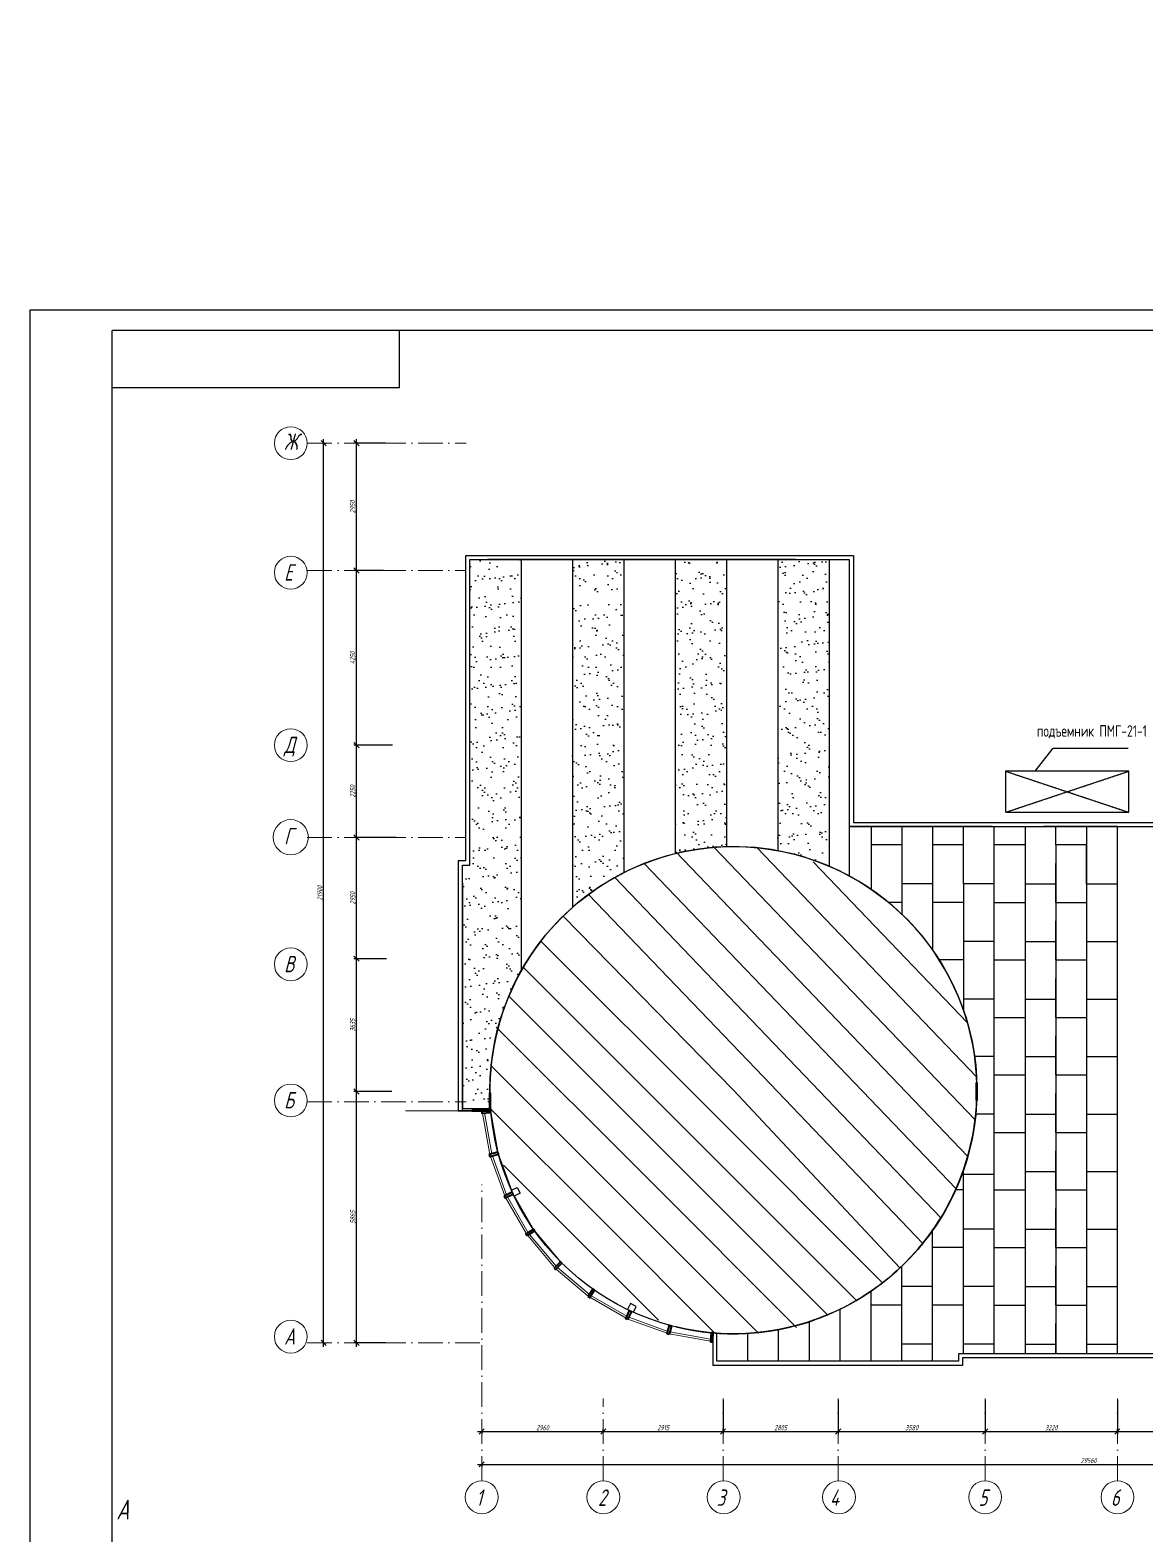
# Model space of a CAD drawing. Header units: millimetres. Extents: x 5763 to 12018931, y 39842 to 3600577.
# Drawn here: x 1739012 to 1793359, y 588626 to 661898 of the extents above; entities that cross this region are included whole.
import ezdxf

# ---------------------------------------------------------------- set-up
doc = ezdxf.new("R2010")
doc.units = ezdxf.units.MM
for name, pattern in [('ACAD_ISO04W100', [30, 24, -3, 0, -3]), ('ACAD_ISO10W100', [18, 12, -3, 0, -3]), ('HIDDEN', [9.525, 6.35, -3.175])]:
    doc.linetypes.add(name, pattern=pattern)
for name, color, linetype in [('!Форматы', 7, 'Continuous'), ('KONTUR', 7, 'Continuous'), ('Архитектура', 7, 'Continuous'), ('Размеры', 7, 'Continuous')]:
    doc.layers.add(name, color=color, linetype=linetype)
doc.layers.add('Основная', color=7, linetype='Continuous', lineweight=30)
doc.styles.add('style1', font='romans.shx', dxfattribs={"width": 0.7})
doc.styles.add('VSSP_ROMANS07', font='romans.shx', dxfattribs={"width": 0.7, "oblique": 15, "height": 250})
doc.dimstyles.new('VSSP-100', dxfattribs={"dimscale": 100, "dimtxt": 2.5, "dimasz": 2.5, "dimexe": 1.25, "dimexo": 0.625, "dimtad": 1, "dimdec": 0, "dimrnd": 0.001, "dimzin": 1, "dimtxsty": 'VSSP_ROMANS07', "dimblk": 'OBLIQUE', "dimcen": 2.5, "dimdle": 2, "dimaunit": 1, "dimadec": 3, "dimazin": 2, "dimtfac": 1, "dimtdec": 0, "dimtix": 1, "dimtmove": 2, "dimatfit": 3, "dimldrblk": 'OBLIQUE', "dimfxl": 1.25, "dimtolj": 1, "dimtzin": 0, "dimarcsym": 0})
pattern_1 = [(37.5, (701786.5, -206672.7), (-32.00063, 978.82647), [0, -772.16, 0, -863.6, 0, -825.5]), (7.5, (701786.5, -206672.7), (899.0466, 1433.6502), [0, -416.56, 0, -695.96, 0, -266.7]), (327.5, (701161.65, -206672.7), (1581.98474, 2.87437), [0, -254, 0, -914.4, 0, -1193.8]), (317.5, (701161.6, -206672.7), (1527.1129, 445.8586), [0, -127, 0, -599.44, 0, -685.8])]

# ---------------------------------------------------------------- blocks, each defined once
blk = doc.blocks.new('_OBLIQUE')
at = {"color": 0, "linetype": 'ByBlock'}
blk.add_line((-0.5, -0.5), (0.5, 0.5), dxfattribs=at)
blk = doc.blocks.new('*D329')
at = {"layer": 'Defpoints', "color": 0, "transparency": 16777216}
for p in [(1761009, 593660), (1766931, 593660), (1766931, 593660)]:
    blk.add_point(p, dxfattribs=at)
at = {"layer": 'Архитектура', "color": 0, "lineweight": -2, "transparency": 16777216}
for p, q in [((1760809, 593660), (1767131, 593660)), ((1761009, 593660), (1761009, 593535)), ((1766931, 593660), (1766931, 593785))]:
    blk.add_line(p, q, dxfattribs=at)
at = {"layer": 'Архитектура', "color": 0, "lineweight": -2, "transparency": 16777216, "xscale": 250, "yscale": 250, "zscale": 250, "rotation": 180}
blk.add_blockref('_OBLIQUE', (1761009, 593660), dxfattribs=at)
at = {"layer": 'Архитектура', "color": 0, "lineweight": -2, "transparency": 16777216, "xscale": 250, "yscale": 250, "zscale": 250}
blk.add_blockref('_OBLIQUE', (1766931, 593660), dxfattribs=at)
at = {"layer": 'Архитектура', "color": 0, "lineweight": 20, "transparency": 16777216, "insert": (1763970, 593848), "char_height": 250, "attachment_point": 5, "style": 'VSSP_ROMANS07'}
blk.add_mtext('\\A1;2960', dxfattribs=at)
blk = doc.blocks.new('*D330')
at = {"layer": 'Defpoints', "color": 0, "transparency": 16777216}
for p in [(1761009, 592060), (1820131, 592060), (1820131, 592060)]:
    blk.add_point(p, dxfattribs=at)
at = {"layer": 'Архитектура', "color": 0, "lineweight": -2, "transparency": 16777216}
for p, q in [((1760809, 592060), (1820331, 592060)), ((1761009, 592060), (1761009, 591935)), ((1820131, 592060), (1820131, 592185))]:
    blk.add_line(p, q, dxfattribs=at)
at = {"layer": 'Архитектура', "color": 0, "lineweight": -2, "transparency": 16777216, "xscale": 250, "yscale": 250, "zscale": 250, "rotation": 180}
blk.add_blockref('_OBLIQUE', (1761009, 592060), dxfattribs=at)
at = {"layer": 'Архитектура', "color": 0, "lineweight": -2, "transparency": 16777216, "xscale": 250, "yscale": 250, "zscale": 250}
blk.add_blockref('_OBLIQUE', (1820131, 592060), dxfattribs=at)
at = {"layer": 'Архитектура', "color": 0, "lineweight": 20, "transparency": 16777216, "insert": (1790570, 592248), "char_height": 250, "attachment_point": 5, "style": 'VSSP_ROMANS07'}
blk.add_mtext('\\A1;29560', dxfattribs=at)
blk = doc.blocks.new('*D331')
at = {"layer": 'Defpoints', "color": 0, "transparency": 16777216}
for p in [(1766931, 593660), (1772763, 593660), (1772763, 593660)]:
    blk.add_point(p, dxfattribs=at)
at = {"layer": 'Архитектура', "color": 0, "lineweight": -2, "transparency": 16777216}
for p, q in [((1766731, 593660), (1772963, 593660)), ((1766931, 593660), (1766931, 593785)), ((1772763, 593660), (1772763, 593785))]:
    blk.add_line(p, q, dxfattribs=at)
at = {"layer": 'Архитектура', "color": 0, "lineweight": -2, "transparency": 16777216, "xscale": 250, "yscale": 250, "zscale": 250, "rotation": 180}
blk.add_blockref('_OBLIQUE', (1766931, 593660), dxfattribs=at)
at = {"layer": 'Архитектура', "color": 0, "lineweight": -2, "transparency": 16777216, "xscale": 250, "yscale": 250, "zscale": 250}
blk.add_blockref('_OBLIQUE', (1772763, 593660), dxfattribs=at)
at = {"layer": 'Архитектура', "color": 0, "lineweight": 20, "transparency": 16777216, "insert": (1769847, 593848), "char_height": 250, "width": 61153.46, "attachment_point": 5, "style": 'VSSP_ROMANS07'}
blk.add_mtext('\\A1;2915', dxfattribs=at)
blk = doc.blocks.new('*D335')
at = {"layer": 'Defpoints', "color": 0, "transparency": 16777216}
for p in [(1772763, 595260), (1778371, 595260), (1778371, 593660)]:
    blk.add_point(p, dxfattribs=at)
at = {"layer": 'Архитектура', "color": 0, "lineweight": -2, "transparency": 16777216}
for p, q in [((1772763, 595198), (1772763, 593535)), ((1778371, 595198), (1778371, 593535)), ((1772563, 593660), (1778571, 593660))]:
    blk.add_line(p, q, dxfattribs=at)
at = {"layer": 'Архитектура', "color": 0, "lineweight": -2, "transparency": 16777216, "xscale": 250, "yscale": 250, "zscale": 250, "rotation": 180}
blk.add_blockref('_OBLIQUE', (1772763, 593660), dxfattribs=at)
at = {"layer": 'Архитектура', "color": 0, "lineweight": -2, "transparency": 16777216, "xscale": 250, "yscale": 250, "zscale": 250}
blk.add_blockref('_OBLIQUE', (1778371, 593660), dxfattribs=at)
at = {"layer": 'Архитектура', "color": 0, "lineweight": 20, "transparency": 16777216, "insert": (1775567, 593848), "char_height": 250, "attachment_point": 5, "style": 'VSSP_ROMANS07'}
blk.add_mtext('\\A1;2805', dxfattribs=at)
blk = doc.blocks.new('*D332')
at = {"layer": 'Defpoints', "color": 0, "transparency": 16777216}
for p in [(1785529, 595260), (1791971, 595260), (1791971, 593660)]:
    blk.add_point(p, dxfattribs=at)
at = {"layer": 'Архитектура', "color": 0, "lineweight": -2, "transparency": 16777216}
for p, q in [((1785529, 595198), (1785529, 593535)), ((1791971, 595198), (1791971, 593535)), ((1785329, 593660), (1792171, 593660))]:
    blk.add_line(p, q, dxfattribs=at)
at = {"layer": 'Архитектура', "color": 0, "lineweight": -2, "transparency": 16777216, "xscale": 250, "yscale": 250, "zscale": 250, "rotation": 180}
blk.add_blockref('_OBLIQUE', (1785529, 593660), dxfattribs=at)
at = {"layer": 'Архитектура', "color": 0, "lineweight": -2, "transparency": 16777216, "xscale": 250, "yscale": 250, "zscale": 250}
blk.add_blockref('_OBLIQUE', (1791971, 593660), dxfattribs=at)
at = {"layer": 'Архитектура', "color": 0, "lineweight": 20, "transparency": 16777216, "insert": (1788750, 593848), "char_height": 250, "width": 87154.5, "attachment_point": 5, "style": 'VSSP_ROMANS07'}
blk.add_mtext('\\A1;3220', dxfattribs=at)
blk = doc.blocks.new('*D338')
at = {"layer": 'Defpoints', "color": 0, "transparency": 16777216}
for p in [(1778371, 595260), (1785529, 595260), (1785529, 593660)]:
    blk.add_point(p, dxfattribs=at)
at = {"layer": 'Архитектура', "color": 0, "lineweight": -2, "transparency": 16777216}
for p, q in [((1778371, 595198), (1778371, 593535)), ((1785529, 595198), (1785529, 593535)), ((1778171, 593660), (1785729, 593660))]:
    blk.add_line(p, q, dxfattribs=at)
at = {"layer": 'Архитектура', "color": 0, "lineweight": -2, "transparency": 16777216, "xscale": 250, "yscale": 250, "zscale": 250, "rotation": 180}
blk.add_blockref('_OBLIQUE', (1778371, 593660), dxfattribs=at)
at = {"layer": 'Архитектура', "color": 0, "lineweight": -2, "transparency": 16777216, "xscale": 250, "yscale": 250, "zscale": 250}
blk.add_blockref('_OBLIQUE', (1785529, 593660), dxfattribs=at)
at = {"layer": 'Архитектура', "color": 0, "lineweight": 20, "transparency": 16777216, "insert": (1781950, 593848), "char_height": 250, "attachment_point": 5, "style": 'VSSP_ROMANS07', "bg_fill": 3, "box_fill_scale": 1.1, "bg_fill_color": 256, "bg_fill_true_color": 13158600, "bg_fill_transparency": 0}
blk.add_mtext('\\A1;3580', dxfattribs=at)
blk = doc.blocks.new('*D333')
at = {"layer": '!Форматы', "color": 0, "lineweight": -2, "transparency": 16777216}
for p, q in [((1791771, 593660), (1803049, 593660)), ((1791971, 593660), (1791971, 593785)), ((1802849, 593660), (1802849, 593785))]:
    blk.add_line(p, q, dxfattribs=at)
at = {"layer": 'Defpoints', "color": 0, "transparency": 16777216}
for p in [(1791971, 593660), (1802849, 593660), (1802849, 593660)]:
    blk.add_point(p, dxfattribs=at)
at = {"layer": '!Форматы', "color": 0, "lineweight": -2, "transparency": 16777216, "xscale": 250, "yscale": 250, "zscale": 250, "rotation": 180}
blk.add_blockref('_OBLIQUE', (1791971, 593660), dxfattribs=at)
at = {"layer": '!Форматы', "color": 0, "lineweight": -2, "transparency": 16777216, "xscale": 250, "yscale": 250, "zscale": 250}
blk.add_blockref('_OBLIQUE', (1802849, 593660), dxfattribs=at)
at = {"layer": '!Форматы', "color": 0, "lineweight": 20, "transparency": 16777216, "insert": (1797410, 593848), "char_height": 250, "attachment_point": 5, "style": 'VSSP_ROMANS07'}
blk.add_mtext('\\A1;5440', dxfattribs=at)
blk = doc.blocks.new('*D318')
at = {"layer": 'Defpoints', "color": 0, "transparency": 16777216}
for p in [(1753309, 641782), (1753309, 641782), (1753309, 597978)]:
    blk.add_point(p, dxfattribs=at)
at = {"layer": 'Архитектура', "color": 0, "lineweight": -2, "transparency": 16777216}
for p, q in [((1753309, 597778), (1753309, 641982)), ((1753309, 641782), (1753434, 641782)), ((1753309, 597978), (1753434, 597978))]:
    blk.add_line(p, q, dxfattribs=at)
at = {"layer": 'Архитектура', "color": 0, "lineweight": -2, "transparency": 16777216, "xscale": 250, "yscale": 250, "zscale": 250}
for p, rotation in [((1753309, 641782), 90), ((1753309, 597978), 270)]:
    blk.add_blockref('_OBLIQUE', p, dxfattribs=dict(at, rotation=rotation))
at = {"layer": 'Архитектура', "color": 0, "lineweight": 20, "transparency": 16777216, "insert": (1753122, 619880), "char_height": 250, "attachment_point": 5, "rotation": 90, "style": 'VSSP_ROMANS07'}
blk.add_mtext('\\A1;21900', dxfattribs=at)
blk = doc.blocks.new('*D319')
at = {"layer": 'Defpoints', "color": 0, "transparency": 16777216}
for p in [(1753309, 641782), (1753309, 641782), (1753309, 597978)]:
    blk.add_point(p, dxfattribs=at)
at = {"layer": 'Архитектура', "color": 0, "lineweight": -2, "transparency": 16777216}
for p, q in [((1753309, 597778), (1753309, 641982)), ((1753309, 641782), (1753434, 641782)), ((1753309, 597978), (1753434, 597978))]:
    blk.add_line(p, q, dxfattribs=at)
at = {"layer": 'Архитектура', "color": 0, "lineweight": -2, "transparency": 16777216, "xscale": 250, "yscale": 250, "zscale": 250}
for p, rotation in [((1753309, 641782), 90), ((1753309, 597978), 270)]:
    blk.add_blockref('_OBLIQUE', p, dxfattribs=dict(at, rotation=rotation))
at = {"layer": 'Архитектура', "color": 0, "lineweight": 20, "transparency": 16777216, "insert": (1753122, 619880), "char_height": 250, "attachment_point": 5, "rotation": 90, "style": 'VSSP_ROMANS07'}
blk.add_mtext('\\A1;21900', dxfattribs=at)
blk = doc.blocks.new('*D320')
at = {"layer": 'Defpoints', "color": 0, "transparency": 16777216}
for p in [(1754909, 610218), (1756701, 610218), (1756379, 597978)]:
    blk.add_point(p, dxfattribs=at)
at = {"layer": 'Архитектура', "color": 0, "lineweight": -2, "transparency": 16777216}
for p, q in [((1754909, 597778), (1754909, 610418)), ((1756639, 610218), (1754784, 610218)), ((1756317, 597978), (1754784, 597978))]:
    blk.add_line(p, q, dxfattribs=at)
at = {"layer": 'Архитектура', "color": 0, "lineweight": -2, "transparency": 16777216, "xscale": 250, "yscale": 250, "zscale": 250}
for p, rotation in [((1754909, 610218), 90), ((1754909, 597978), 270)]:
    blk.add_blockref('_OBLIQUE', p, dxfattribs=dict(at, rotation=rotation))
at = {"layer": 'Архитектура', "color": 0, "lineweight": 20, "transparency": 16777216, "insert": (1754722, 604098), "char_height": 250, "width": 65299.15, "attachment_point": 5, "rotation": 90, "style": 'VSSP_ROMANS07'}
blk.add_mtext('\\A1;5865', dxfattribs=at)
blk = doc.blocks.new('*D321')
at = {"layer": 'Defpoints', "color": 0, "transparency": 16777216}
for p in [(1754909, 616680), (1756427, 616680), (1756297, 610218)]:
    blk.add_point(p, dxfattribs=at)
at = {"layer": 'Архитектура', "color": 0, "lineweight": -2, "transparency": 16777216}
for p, q in [((1756365, 616680), (1754784, 616680)), ((1754909, 610018), (1754909, 616880)), ((1756235, 610218), (1754784, 610218))]:
    blk.add_line(p, q, dxfattribs=at)
at = {"layer": 'Архитектура', "color": 0, "lineweight": -2, "transparency": 16777216, "xscale": 250, "yscale": 250, "zscale": 250}
for p, rotation in [((1754909, 616680), 90), ((1754909, 610218), 270)]:
    blk.add_blockref('_OBLIQUE', p, dxfattribs=dict(at, rotation=rotation))
at = {"layer": 'Архитектура', "color": 0, "lineweight": 20, "transparency": 16777216, "insert": (1754722, 613449), "char_height": 250, "attachment_point": 5, "rotation": 90, "style": 'VSSP_ROMANS07'}
blk.add_mtext('\\A1;3635', dxfattribs=at)
blk = doc.blocks.new('*D322')
at = {"layer": 'Defpoints', "color": 0, "transparency": 16777216}
for p in [(1754909, 622582), (1756911, 622582), (1755659, 616680)]:
    blk.add_point(p, dxfattribs=at)
at = {"layer": 'Архитектура', "color": 0, "lineweight": -2, "transparency": 16777216}
for p, q in [((1756849, 622582), (1754784, 622582)), ((1754909, 616480), (1754909, 622782)), ((1755597, 616680), (1754784, 616680))]:
    blk.add_line(p, q, dxfattribs=at)
at = {"layer": 'Архитектура', "color": 0, "lineweight": -2, "transparency": 16777216, "xscale": 250, "yscale": 250, "zscale": 250}
for p, rotation in [((1754909, 622582), 90), ((1754909, 616680), 270)]:
    blk.add_blockref('_OBLIQUE', p, dxfattribs=dict(at, rotation=rotation))
at = {"layer": 'Архитектура', "color": 0, "lineweight": 20, "transparency": 16777216, "insert": (1754722, 619631), "char_height": 250, "attachment_point": 5, "rotation": 90, "style": 'VSSP_ROMANS07'}
blk.add_mtext('\\A1;2950', dxfattribs=at)
blk = doc.blocks.new('*D323')
at = {"layer": 'Defpoints', "color": 0, "transparency": 16777216}
for p in [(1754909, 627080), (1755659, 627080), (1756834, 622582)]:
    blk.add_point(p, dxfattribs=at)
at = {"layer": 'Архитектура', "color": 0, "lineweight": -2, "transparency": 16777216}
for p, q in [((1754909, 622382), (1754909, 627280)), ((1755597, 627080), (1754784, 627080)), ((1756772, 622582), (1754784, 622582))]:
    blk.add_line(p, q, dxfattribs=at)
at = {"layer": 'Архитектура', "color": 0, "lineweight": -2, "transparency": 16777216, "xscale": 250, "yscale": 250, "zscale": 250}
for p, rotation in [((1754909, 627080), 90), ((1754909, 622582), 270)]:
    blk.add_blockref('_OBLIQUE', p, dxfattribs=dict(at, rotation=rotation))
at = {"layer": 'Архитектура', "color": 0, "lineweight": 20, "transparency": 16777216, "insert": (1754722, 624831), "char_height": 250, "width": 65741.77, "attachment_point": 5, "rotation": 90, "style": 'VSSP_ROMANS07'}
blk.add_mtext('\\A1;2250', dxfattribs=at)
blk = doc.blocks.new('*D324')
at = {"layer": 'Defpoints', "color": 0, "transparency": 16777216}
for p in [(1754909, 635582), (1756294, 635582), (1756718, 627080)]:
    blk.add_point(p, dxfattribs=at)
at = {"layer": 'Архитектура', "color": 0, "lineweight": -2, "transparency": 16777216}
for p, q in [((1756232, 635582), (1754784, 635582)), ((1754909, 626880), (1754909, 635782)), ((1756656, 627080), (1754784, 627080))]:
    blk.add_line(p, q, dxfattribs=at)
at = {"layer": 'Архитектура', "color": 0, "lineweight": -2, "transparency": 16777216, "xscale": 250, "yscale": 250, "zscale": 250}
for p, rotation in [((1754909, 635582), 90), ((1754909, 627080), 270)]:
    blk.add_blockref('_OBLIQUE', p, dxfattribs=dict(at, rotation=rotation))
at = {"layer": 'Архитектура', "color": 0, "lineweight": 20, "transparency": 16777216, "insert": (1754722, 631331), "char_height": 250, "width": 61132.49, "attachment_point": 5, "rotation": 90, "style": 'VSSP_ROMANS07'}
blk.add_mtext('\\A1;4250', dxfattribs=at)
blk = doc.blocks.new('*D325')
at = {"layer": 'Defpoints', "color": 0, "transparency": 16777216}
for p in [(1754909, 641782), (1756379, 641782), (1755659, 635582)]:
    blk.add_point(p, dxfattribs=at)
at = {"layer": 'Архитектура', "color": 0, "lineweight": -2, "transparency": 16777216}
for p, q in [((1754909, 635382), (1754909, 641982)), ((1756317, 641782), (1754784, 641782)), ((1755597, 635582), (1754784, 635582))]:
    blk.add_line(p, q, dxfattribs=at)
at = {"layer": 'Архитектура', "color": 0, "lineweight": -2, "transparency": 16777216, "xscale": 250, "yscale": 250, "zscale": 250}
for p, rotation in [((1754909, 641782), 90), ((1754909, 635582), 270)]:
    blk.add_blockref('_OBLIQUE', p, dxfattribs=dict(at, rotation=rotation))
at = {"layer": 'Архитектура', "color": 0, "lineweight": 20, "transparency": 16777216, "insert": (1754722, 638682), "char_height": 250, "attachment_point": 5, "rotation": 90, "style": 'VSSP_ROMANS07'}
blk.add_mtext('\\A1;2950', dxfattribs=at)

msp = doc.modelspace()

# ---------------------------------------------------------------- hatches: boundary and pattern name
h = msp.add_hatch()
h.set_pattern_fill('AR-SAND', color=256, scale=20)
h.set_pattern_definition(pattern_1)
h.paths.add_polyline_path([(1762929.44897, 636120.33248), (1762292.52022, 636120.33248), (1761292.52022, 636120.33248), (1760429.44897, 636120.33248), (1760429.44897, 621240.32943), (1760229.44897, 621240.32943), (1760069.44897, 621240.32943), (1760069.44897, 609382.02479), (1761443.51479, 609382.02479, -0.0189560825), (1761409.44576, 610280.3325, -0.1286696014), (1762929.44897, 616089.3466)])
h = msp.add_hatch()
h.set_pattern_fill('AR-SAND', color=256, scale=20)
h.set_pattern_definition(pattern_1)
h.paths.add_polyline_path([(1767929.44897, 636120.33248), (1765429.44897, 636120.33248), (1765429.44897, 634550.08879), (1767929.44897, 634550.08879)])
h.paths.add_polyline_path([(1767929.44897, 634050.08879), (1765429.44897, 634050.08879), (1765429.44897, 619179.43358, -0.0638773418), (1767929.44897, 620870.13892)])
h.paths.add_polyline_path([(1772929.44897, 636120.33248), (1770429.44897, 636120.33248), (1770429.44897, 621795.27931, -0.0533350603), (1772929.44897, 622135.45798)])
h.paths.add_polyline_path([(1777929.44897, 636120.33248), (1775429.44897, 636120.33248), (1775429.44897, 621941.97904, -0.0552197792), (1777929.44897, 621186.47756)])

# ---------------------------------------------------------------- linework, layer by layer
at = {"layer": '!Форматы', "lineweight": 20}
for p, q in [((1760229.50773, 629780.3325), (1760229.50773, 630143.85724)), ((1760229.44897, 627980.3325), (1760229.44897, 627435.69445))]:
    msp.add_line(p, q, dxfattribs=at)
at = {"layer": '!Форматы', "color": 1, "lineweight": 20}
for p, q in [((1785129.44897, 609776.3325), (1785129.44897, 610660.3325)), ((1761409.44897, 610152.59448), (1761409.44897, 609268.59448)), ((1761409.44897, 609268.59448), (1760525.44897, 609268.59448))]:
    msp.add_line(p, q, dxfattribs=at)
at = {"layer": '!Форматы', "color": 1, "lineweight": 53}
for p, q in [((1785129.44897, 609776.3325), (1785129.44897, 610660.3325)), ((1785129.44897, 609776.3325), (1785129.44897, 610660.3325)), ((1761409.44897, 610152.59448), (1761409.44897, 609268.59448)), ((1761409.44897, 610152.59448), (1761409.44897, 609268.59448)), ((1761409.44897, 609268.59448), (1760525.44897, 609268.59448)), ((1761409.44897, 609268.59448), (1760525.44897, 609268.59448))]:
    msp.add_line(p, q, dxfattribs=at)
at = {"ltscale": 100}
for p, q in [((1760429.44897, 621240.32943), (1760429.44897, 636120.33248)), ((1760429.44897, 636120.33248), (1760429.44897, 636120.33248)), ((1760429.44897, 636120.33248), (1778909.44897, 636120.33248)), ((1760429.44897, 621240.32943), (1760429.44897, 636120.33248)), ((1760429.44897, 636120.33248), (1778909.44897, 636120.33248)), ((1778909.44897, 636120.33248), (1778909.44897, 623120.33248)), ((1778909.44897, 636120.33248), (1778909.44897, 623120.33248)), ((1778909.44897, 623120.33248), (1801989.44897, 623120.33248)), ((1778909.44897, 623120.33248), (1802189.44897, 623120.33248)), ((1760069.44897, 609268.59448), (1760069.44897, 621240.32943)), ((1760069.44897, 609268.59448), (1760069.44897, 621240.32943)), ((1760229.44897, 621240.32943), (1760429.44897, 621240.32943)), ((1760229.44897, 621240.32943), (1760429.44897, 621240.32943)), ((1759869.44897, 609268.59448), (1760069.44897, 609268.59448)), ((1820869.44897, 597440.33248), (1784229.44591, 597440.33248)), ((1784229.44591, 597440.33248), (1784229.44591, 597080.3325)), ((1820669.44897, 597440.33248), (1784229.44591, 597440.33248)), ((1784229.44591, 597440.33248), (1784229.44591, 597080.3325)), ((1784229.44591, 597080.3325), (1772457.71095, 597080.3325)), ((1784229.44591, 597080.3325), (1772457.71095, 597080.3325))]:
    msp.add_line(p, q, dxfattribs=at)
for p, q in [((1760429.44897, 636120.33248), (1761929.44897, 636120.33248)), ((1760429.44897, 636120.33248), (1762929.44897, 636120.33248)), ((1760429.44897, 636120.33248), (1763229.44897, 636120.33248)), ((1760429.44897, 636120.33248), (1762929.44897, 636120.33248)), ((1762292.52022, 636120.33248), (1761292.52022, 636120.33248)), ((1763292.52022, 636120.33248), (1762292.52022, 636120.33248)), ((1762929.44897, 636120.33248), (1762929.44897, 616088.93947)), ((1762929.44897, 636120.33248), (1765429.44897, 636120.33248)), ((1764292.52022, 636120.33248), (1763292.52022, 636120.33248)), ((1776292.52022, 636120.33248), (1764292.52022, 636120.33248)), ((1765429.44897, 636120.33248), (1765429.44897, 619179.43358)), ((1765429.44897, 636120.33248), (1767929.44897, 636120.33248)), ((1767929.44897, 636120.33248), (1767929.44897, 620870.13892)), ((1767929.44897, 636120.33248), (1770429.44897, 636120.33248)), ((1770429.44897, 636120.33248), (1770429.44897, 621795.27931)), ((1770429.44897, 636120.33248), (1772929.44897, 636120.33248)), ((1772929.44897, 636120.33248), (1772929.44897, 622135.45798)), ((1772929.44897, 636120.33248), (1775429.44897, 636120.33248)), ((1775429.44897, 636120.33248), (1775429.44897, 621941.80389)), ((1775429.44897, 636120.33248), (1777929.44897, 636120.33248)), ((1777929.44897, 636120.33248), (1777929.44897, 621186.47756)), ((1787965.94195, 625810.44649), (1788833.81166, 626938.65364)), ((1788833.81166, 626938.65364), (1792492.01486, 626938.65364)), ((1778909.44897, 623120.33248), (1778909.44897, 620713.25706)), ((1780869.44897, 623120.33248), (1778909.44897, 623120.33248)), ((1781471.44744, 623120.33248), (1779971.44744, 623120.33248)), ((1779971.44744, 623120.33248), (1779971.44744, 620065.15833)), ((1782971.44744, 623120.33248), (1781471.44744, 623120.33248)), ((1781471.44744, 623120.33248), (1781471.44744, 618846.94333)), ((1784471.44744, 623120.33248), (1782971.44744, 623120.33248)), ((1782971.44744, 623120.33248), (1782971.44744, 617101.68323)), ((1785869.44897, 623120.33248), (1783369.44897, 623120.33248)), ((1784471.44744, 620320.33248), (1784471.44744, 623120.33248)), ((1785971.44744, 597440.33248), (1785971.44744, 623120.33248)), ((1787471.44744, 623120.33248), (1787471.44744, 597440.33248)), ((1790869.44897, 623120.33248), (1788369.44897, 623120.33248)), ((1788971.44744, 622220.33248), (1788971.44744, 623120.33248)), ((1791971.44744, 623120.33248), (1790471.44744, 623120.33248)), ((1790471.44744, 623120.33248), (1790471.44744, 620320.33248)), ((1791971.44744, 597440.33248), (1791971.44744, 623120.33248)), ((1785040.77271, 608834.14706), (1772330.05652, 622102.89807)), ((1785111.54303, 610928.65599), (1774425.67247, 622083.66517)), ((1781471.44744, 622220.33248), (1779971.44744, 622220.33248)), ((1784471.44744, 622220.33248), (1782971.44744, 622220.33248)), ((1787471.44744, 622220.33248), (1785971.44744, 622220.33248)), ((1790471.44744, 622220.33248), (1788971.44744, 622220.33248)), ((1788971.44744, 622220.33248), (1788971.44744, 619420.33248)), ((1790471.44744, 620320.33248), (1790471.44744, 622220.33248)), ((1784679.00115, 607043.41512), (1770449.43679, 621897.69585)), ((1784666.24094, 613561.89429), (1777157.80955, 621399.96613)), ((1783373.15985, 604069.81389), (1767498.38747, 620641.53172)), ((1784109.65803, 605469.36769), (1768928.39869, 621317.12539)), ((1788971.44744, 619420.33248), (1788971.44744, 621320.33248)), ((1760069.44897, 620382.02479), (1760069.44897, 619382.02479)), ((1782971.44744, 620320.33248), (1781471.44744, 620320.33248)), ((1785971.44744, 620320.33248), (1784471.44744, 620320.33248)), ((1784471.44744, 620320.33248), (1784471.44744, 614175.82097)), ((1787471.44744, 620320.33248), (1788971.44744, 620320.33248)), ((1790471.44744, 620320.33248), (1791971.44744, 620320.33248)), ((1790471.44744, 620320.33248), (1790471.44744, 617520.33248)), ((1760069.44897, 619382.02479), (1760069.44897, 618382.02479)), ((1774352.6421, 611317.97051), (1766214.38676, 619813.51728)), ((1781471.44744, 619420.33248), (1780826.95619, 619420.33248)), ((1784471.44744, 619420.33248), (1782971.44744, 619420.33248)), ((1785971.44744, 619420.33248), (1787471.44744, 619420.33248)), ((1788971.44744, 619420.33248), (1790471.44744, 619420.33248)), ((1788971.44744, 619420.33248), (1788971.44744, 616620.33248)), ((1773269.44897, 610280.3325), (1764972.94778, 618756.41562)), ((1773269.44897, 610280.3325), (1764972.94778, 618756.41562)), ((1788971.44744, 616620.33248), (1788971.44744, 618520.33248)), ((1760069.44897, 618382.02479), (1760069.44897, 617382.02479)), ((1760069.44897, 618120.33248), (1760069.44897, 616620.33248)), ((1760069.44897, 617382.02479), (1760069.44897, 616382.02479)), ((1772208.85627, 609219.60486), (1763889.50765, 617537.89515)), ((1785971.44744, 617520.33248), (1784471.44744, 617520.33248)), ((1787471.44744, 617520.33248), (1788971.44744, 617520.33248)), ((1790471.44744, 617520.33248), (1791971.44744, 617520.33248)), ((1790471.44744, 617520.33248), (1790471.44744, 614720.33248)), ((1760069.44897, 616382.02479), (1760069.44897, 615382.02479)), ((1771148.26358, 608158.87722), (1763034.19092, 616271.91765)), ((1784471.44744, 616620.33248), (1783292.62214, 616620.33248)), ((1785971.44744, 616620.33248), (1787471.44744, 616620.33248)), ((1788971.44744, 616620.33248), (1790471.44744, 616620.33248)), ((1788971.44744, 616620.33248), (1788971.44744, 613820.33248)), ((1788971.44744, 613820.33248), (1788971.44744, 615720.33248)), ((1760069.44897, 615382.02479), (1760069.44897, 614382.02479)), ((1760069.44897, 615120.33248), (1760069.44897, 613620.33248)), ((1770087.67088, 607098.14958), (1762328.13374, 614856.6996)), ((1760069.44897, 614382.02479), (1760069.44897, 613382.02479)), ((1785971.44744, 614720.33248), (1784471.44744, 614720.33248)), ((1787471.44744, 614720.33248), (1788971.44744, 614720.33248)), ((1790471.44744, 614720.33248), (1791971.44744, 614720.33248)), ((1790471.44744, 614720.33248), (1790471.44744, 611920.33248)), ((1760069.44897, 613382.02479), (1760069.44897, 612382.02479)), ((1769027.07818, 606037.42194), (1761715.12898, 613348.44096)), ((1785971.44744, 613820.33248), (1787471.44744, 613820.33248)), ((1788971.44744, 613820.33248), (1790471.44744, 613820.33248)), ((1788971.44744, 613820.33248), (1788971.44744, 611020.33248)), ((1788971.44744, 611020.33248), (1788971.44744, 612920.33248)), ((1760069.44897, 612382.02479), (1760069.44897, 611382.02479)), ((1785971.44744, 611920.33248), (1785015.51215, 611920.33248)), ((1787471.44744, 611920.33248), (1788971.44744, 611920.33248)), ((1790471.44744, 611920.33248), (1791971.44744, 611920.33248)), ((1790471.44744, 611920.33248), (1790471.44744, 609120.33248)), ((1760069.44897, 611382.02479), (1760069.44897, 610382.02479)), ((1767966.48548, 604976.6943), (1761469.70731, 611472.64599)), ((1774352.6421, 611317.97051), (1782490.89745, 602822.42375)), ((1760069.44897, 610382.02479), (1760069.44897, 609382.02479)), ((1785971.44744, 611020.33248), (1787471.44744, 611020.33248)), ((1788971.44744, 611020.33248), (1790471.44744, 611020.33248)), ((1788971.44744, 611020.33248), (1788971.44744, 608220.33248)), ((1773269.44897, 610280.3325), (1781381.46356, 601627.52161)), ((1788971.44744, 608220.33248), (1788971.44744, 610120.33248)), ((1760069.44897, 609382.02479), (1761409.44897, 609382.02479)), ((1760069.44897, 609268.59448), (1761452.85467, 609268.59448)), ((1766905.89278, 603915.96667), (1761444.06596, 609377.09866)), ((1772208.85627, 609219.60486), (1780528.2049, 600901.31457)), ((1785971.44744, 609120.33248), (1785072.58415, 609120.33248)), ((1787471.44744, 609120.33248), (1788971.44744, 609120.33248)), ((1790471.44744, 609120.33248), (1791971.44744, 609120.33248)), ((1790471.44744, 609120.33248), (1790471.44744, 606320.33248)), ((1771148.26358, 608158.87722), (1779262.33623, 600045.83679)), ((1785971.44744, 608220.33248), (1787471.44744, 608220.33248)), ((1788971.44744, 608220.33248), (1790471.44744, 608220.33248)), ((1788971.44744, 608220.33248), (1788971.44744, 605420.33248)), ((1770087.67088, 607098.14958), (1777847.20801, 599339.59957)), ((1788971.44744, 605420.33248), (1788971.44744, 607320.33248)), ((1765845.30008, 602855.23903), (1762069.10968, 606630.94904)), ((1769027.07818, 606037.42194), (1776339.02737, 598726.40293)), ((1784471.44744, 597440.33248), (1784471.44744, 606385.36841)), ((1785971.44744, 606175.03841), (1784471.44744, 606175.03841)), ((1787471.44744, 606320.33248), (1788971.44744, 606320.33248)), ((1790471.44744, 606320.33248), (1791971.44744, 606320.33248)), ((1790471.44744, 606320.33248), (1790471.44744, 603520.33248)), ((1784471.44744, 605420.33248), (1784087.76283, 605420.33248)), ((1785971.44744, 605420.33248), (1787471.44744, 605420.33248)), ((1788971.44744, 605420.33248), (1790471.44744, 605420.33248)), ((1788971.44744, 605420.33248), (1788971.44744, 602620.33248)), ((1767966.48548, 604976.6943), (1774463.26364, 598480.74262)), ((1788971.44744, 602620.33248), (1788971.44744, 604520.33248)), ((1766905.89278, 603915.96667), (1772367.71959, 598454.83467)), ((1782971.44744, 597080.3325), (1782971.44744, 603458.98177)), ((1785971.44744, 603520.33248), (1784471.44744, 603520.33248)), ((1787471.44744, 603520.33248), (1788971.44744, 603520.33248)), ((1790471.44744, 603520.33248), (1791971.44744, 603520.33248)), ((1790471.44744, 603520.33248), (1790471.44744, 600720.33248)), ((1765845.30008, 602855.23903), (1769621.49047, 599079.52901)), ((1784471.44744, 602620.33248), (1782971.44744, 602620.33248)), ((1785971.44744, 602620.33248), (1787471.44744, 602620.33248)), ((1788971.44744, 602620.33248), (1790471.44744, 602620.33248)), ((1788971.44744, 602620.33248), (1788971.44744, 599820.33248)), ((1781471.44744, 597080.3325), (1781471.44744, 601713.72167)), ((1788971.44744, 599820.33248), (1788971.44744, 601720.33248)), ((1779971.44744, 597080.3325), (1779971.44744, 600495.50667)), ((1782971.44744, 600720.33248), (1781471.44744, 600720.33248)), ((1785971.44744, 600720.33248), (1784471.44744, 600720.33248)), ((1787471.44744, 600720.33248), (1788971.44744, 600720.33248)), ((1790471.44744, 600720.33248), (1791971.44744, 600720.33248)), ((1790471.44744, 600720.33248), (1790471.44744, 597920.33248)), ((1778471.44744, 597080.3325), (1778471.44744, 599622.05816)), ((1781471.44744, 599820.33248), (1779971.44744, 599820.33248)), ((1784471.44744, 599820.33248), (1782971.44744, 599820.33248)), ((1785971.44744, 599820.33248), (1787471.44744, 599820.33248)), ((1788971.44744, 599820.33248), (1790471.44744, 599820.33248)), ((1788971.44744, 599820.33248), (1788971.44744, 597440.33248)), ((1775471.44744, 597080.3325), (1775471.44744, 598626.5433)), ((1776971.44744, 597080.3325), (1776969.63349, 599012.49555)), ((1788971.44744, 597440.33248), (1788971.44744, 598920.33248)), ((1772457.71095, 597080.3325), (1772457.71095, 598448.31677)), ((1773268.77394, 598420.50474), (1773268.77394, 598420.33252)), ((1773971.44744, 597080.3325), (1773971.44744, 598441.12652)), ((1782971.44744, 597920.33248), (1781471.44744, 597920.33248)), ((1785971.44744, 597920.33248), (1784471.44744, 597920.33248)), ((1787471.44744, 597920.33248), (1788971.44744, 597920.33248)), ((1790471.44744, 597920.33248), (1791971.44744, 597920.33248)), ((1790471.44744, 597920.33248), (1790471.44744, 597440.33248)), ((1785971.44744, 597440.33248), (1784471.44744, 597440.33248)), ((1788369.44897, 597440.33248), (1785869.44897, 597440.33248)), ((1793369.44897, 597440.33248), (1790869.44897, 597440.33248)), ((1775471.44744, 597080.3325), (1773971.44744, 597080.3325)), ((1776971.44744, 597080.3325), (1775471.44744, 597080.3325)), ((1778369.44897, 597080.3325), (1775869.44897, 597080.3325)), ((1778471.44744, 597080.3325), (1776971.44744, 597080.3325)), ((1779971.44744, 597080.3325), (1778471.44744, 597080.3325)), ((1781471.44744, 597080.3325), (1779971.44744, 597080.3325)), ((1783369.44897, 597080.3325), (1780869.44897, 597080.3325)), ((1782971.44744, 597080.3325), (1781471.44744, 597080.3325))]:
    msp.add_line(p, q)
at = {"linetype": 'HIDDEN', "ltscale": 100}
for p, q in [((1778909.44897, 636120.33248), (1778909.44897, 636120.33248)), ((1760069.44897, 621240.32943), (1760069.44897, 621240.32943)), ((1760069.44897, 621240.32943), (1760429.44897, 621240.32943)), ((1760069.44897, 621240.32943), (1760069.44897, 621240.32943)), ((1760069.44897, 621240.32943), (1760429.44897, 621240.32943)), ((1772457.71095, 597080.3325), (1772459.60556, 598448.0141)), ((1784429.44591, 597440.33248), (1784229.44591, 597440.33248))]:
    msp.add_line(p, q, dxfattribs=at)
at = {"linetype": 'ACAD_ISO04W100'}
for p, q in [((1786523.68465, 625810.44649), (1786523.68465, 623810.44649)), ((1792523.68465, 625810.44649), (1786523.68465, 625810.44649)), ((1786523.68465, 625810.44649), (1792523.68465, 623810.44649)), ((1786523.68465, 623810.44649), (1792523.68465, 625810.44649)), ((1792523.68465, 623810.44649), (1792523.68465, 625810.44649)), ((1786523.68465, 623810.44649), (1792523.68465, 623810.44649))]:
    msp.add_line(p, q, dxfattribs=at)
at = {"ltscale": 100}
for radius in [11860, 11859.82778]:
    msp.add_circle((1773269.44897, 610280.3325), radius, dxfattribs=at)
for start, end in [(61.6045100171, 184.8937355166), (266.0753601492, 61.6045100097)]:
    msp.add_arc((1773269.44897, 610280.3325), 11859.82778, start, end, dxfattribs=at)
at = {"layer": 'KONTUR'}
for p, q in [((1739011.87902, 529475.20431), (1739011.87902, 648275.20431)), ((1739011.87902, 648275.20431), (1907211.87902, 648275.20431))]:
    msp.add_line(p, q, dxfattribs=at)
at = {"layer": 'Архитектура', "color": 7, "linetype": 'ACAD_ISO10W100', "lineweight": 20, "ltscale": 100}
for p, q in [((1752509.44931, 641781.84312), (1760249.44897, 641781.84312)), ((1752509.44931, 635582.3325), (1760249.44897, 635582.3325)), ((1752509.44931, 622582.3325), (1760249.44897, 622582.3325)), ((1752509.44931, 609710.59448), (1760249.44897, 609710.59448)), ((1761009.44576, 591260.33271), (1761009.44576, 605688.78319)), ((1752509.44931, 597978.3325), (1761009.44576, 597978.3325)), ((1752509.44931, 597978.3325), (1761009.44576, 597978.3325)), ((1766931.25657, 591260.33271), (1766931.25657, 595260.3325)), ((1772762.85941, 591260.33271), (1772762.85941, 595260.3325)), ((1778371.44897, 591260.33271), (1778371.44897, 595260.3325)), ((1785529.44897, 591260.33271), (1785529.44897, 595260.3325)), ((1791971.44744, 591260.33271), (1791971.44744, 595260.3325))]:
    msp.add_line(p, q, dxfattribs=at)
at = {"layer": 'Архитектура', "color": 7, "lineweight": 18}
for p, q in [((1765369.44897, 636320.3325), (1762549.44897, 636320.3325)), ((1761800.29685, 607259.06428), (1761375.28949, 607145.1839)), ((1761401.17139, 607048.59132), (1761375.28949, 607145.1839)), ((1761826.17876, 607162.4717), (1761401.17139, 607048.59132)), ((1762499.17055, 605313.44193), (1762100.39513, 605127.4899)), ((1762541.43238, 605222.81116), (1762142.65695, 605036.85912)), ((1762541.43238, 605222.81116), (1762499.17055, 605313.44193)), ((1762541.43238, 605222.81116), (1762499.17056, 605313.44193)), ((1763525.28057, 603518.73611), (1763164.85367, 603266.36247)), ((1763164.85367, 603266.36247), (1763222.21131, 603184.44727)), ((1763582.63821, 603436.8209), (1763222.21131, 603184.44727)), ((1764847.44906, 601929.47803), (1764536.32208, 601618.35104)), ((1764607.03276, 601547.64037), (1764536.32208, 601618.35104)), ((1764918.15974, 601858.76735), (1764607.03276, 601547.64037)), ((1764918.15974, 601858.76735), (1764847.44906, 601929.47803)), ((1766425.50261, 600593.9565), (1766173.12898, 600233.5296)), ((1766507.41782, 600536.59885), (1766255.04418, 600176.17195)), ((1768211.49286, 599552.75066), (1768025.54083, 599153.97524)), ((1768302.12364, 599510.48884), (1768116.17161, 599111.71341)), ((1768025.54083, 599153.97524), (1768116.17161, 599111.71341)), ((1770151.15341, 598837.49704), (1770037.27303, 598412.48967)), ((1770247.74599, 598811.61513), (1770133.86561, 598386.60777)), ((1770037.27303, 598412.48967), (1770133.86561, 598386.60777)), ((1772185.54864, 598469.92824), (1772147.20011, 598031.60257)), ((1772185.54864, 598469.92824), (1772147.20011, 598031.60257)), ((1772246.81958, 598022.887), (1772147.20011, 598031.60257)), ((1772246.81958, 598022.887), (1772147.20011, 598031.60257)), ((1772285.16811, 598461.21266), (1772185.54864, 598469.92824)), ((1772285.16811, 598461.21266), (1772246.81958, 598022.887))]:
    msp.add_line(p, q, dxfattribs=at)
at = {"layer": 'Архитектура', "color": 7, "lineweight": 25}
for p, q in [((1759869.44897, 621440.32943), (1759869.44897, 609268.59448)), ((1760229.44897, 621440.32943), (1759869.44897, 621440.32943)), ((1761131.54476, 609268.59448), (1759869.44897, 609268.59448)), ((1772257.71095, 598142.42829), (1772257.71095, 596880.3325)), ((1772257.71095, 598142.42829), (1772257.71095, 596880.3325)), ((1784429.44591, 597240.33248), (1784429.44591, 596880.3325)), ((1784429.44591, 597240.33248), (1784429.44591, 596880.3325)), ((1784429.44591, 596880.3325), (1772257.71095, 596880.3325)), ((1784429.44591, 596880.3325), (1772257.71095, 596880.3325))]:
    msp.add_line(p, q, dxfattribs=at)
at = {"layer": 'Архитектура', "color": 7, "lineweight": 20}
for p, q in [((1760229.44897, 609268.59448), (1757301.46895, 609268.59448)), ((1761050.17014, 609161.13307), (1761404.26726, 607152.94847)), ((1761150.17014, 609169.88194), (1761501.22882, 607178.92924)), ((1762127.58436, 605140.16845), (1761430.14917, 607056.35589)), ((1762218.56134, 605182.59171), (1761527.11072, 607082.33666)), ((1762169.84619, 605049.53767), (1763189.42823, 603283.56977)), ((1762260.82316, 605091.96093), (1763271.65634, 603341.14651)), ((1764557.53528, 601639.56425), (1763246.78587, 603201.65456)), ((1764628.51606, 601710.54503), (1763329.01398, 603259.2313)), ((1764628.24596, 601568.85357), (1766190.33627, 600258.10416)), ((1764699.22674, 601639.83435), (1766247.91301, 600340.33227)), ((1768038.21938, 599181.16447), (1766272.25148, 600200.74652)), ((1768080.64264, 599272.14144), (1766329.82822, 600282.97462)), ((1768128.85016, 599138.90264), (1770045.0376, 598441.46745)), ((1768171.27342, 599229.87962), (1770071.01837, 598538.429)), ((1772149.81478, 598061.48841), (1770141.63018, 598415.58554)), ((1772158.56365, 598161.48841), (1770167.61095, 598512.54709))]:
    msp.add_line(p, q, dxfattribs=at)
at = {"layer": 'Архитектура', "color": 7, "lineweight": 25}
msp.add_lwpolyline([(1760229.44897, 621440.32943), (1760229.44897, 636320.33248), (1779109.44897, 636320.33248), (1779109.44897, 623320.33248), (1801989.44897, 623320.33248), (1801989.44897, 642519.84312), (1820869.44897, 642519.84312), (1820869.44897, 597240.33248), (1784429.44591, 597240.33248)], dxfattribs=at)
at = {"layer": 'Архитектура', "color": 7, "lineweight": 40}
for points in [[(1761011.56872, 609258.13787), (1761020.2843, 609158.5184), (1761458.60996, 609196.86693), (1761449.89439, 609296.4864), (1761011.56872, 609258.13787)], [(1761375.28949, 607145.1839), (1761401.17139, 607048.59132), (1761826.17876, 607162.4717), (1761800.29685, 607259.06428), (1761375.28949, 607145.1839)], [(1762100.39513, 605127.4899), (1762142.65695, 605036.85912), (1762541.43238, 605222.81116), (1762499.17055, 605313.44193), (1762100.39513, 605127.4899)], [(1763222.21131, 603184.44727), (1763164.85367, 603266.36247), (1763525.28057, 603518.73611), (1763582.63821, 603436.8209), (1763222.21131, 603184.44727)], [(1764536.32208, 601618.35104), (1764607.03276, 601547.64037), (1764918.15974, 601858.76735), (1764847.44906, 601929.47803), (1764536.32208, 601618.35104)], [(1766173.12898, 600233.5296), (1766255.04418, 600176.17195), (1766507.41782, 600536.59885), (1766425.50261, 600593.9565), (1766173.12898, 600233.5296)], [(1768116.17161, 599111.71341), (1768025.54083, 599153.97524), (1768211.49286, 599552.75066), (1768302.12364, 599510.48884), (1768116.17161, 599111.71341)], [(1770133.86561, 598386.60777), (1770037.27303, 598412.48967), (1770151.15341, 598837.49704), (1770247.74599, 598811.61513), (1770133.86561, 598386.60777)], [(1772147.20011, 598031.60257), (1772246.81958, 598022.887), (1772285.16811, 598461.21266), (1772185.54864, 598469.92824), (1772147.20011, 598031.60257)], [(1772147.20011, 598031.60257), (1772246.81958, 598022.887), (1772285.16811, 598461.21267), (1772185.54864, 598469.92824), (1772147.20011, 598031.60257)]]:
    msp.add_lwpolyline(points, dxfattribs=at)
at = {"layer": 'Архитектура', "color": 7, "lineweight": 20}
msp.add_lwpolyline([(1761454.5732, 609246.70475), (1761813.23781, 607210.76799), (1762520.30147, 605268.12655), (1763553.95939, 603477.7785), (1764883.15934, 601894.04608)], dxfattribs=at)
at = {"layer": 'Архитектура', "color": 7, "lineweight": 30}
for points in [[(1762587.98013, 605123.07917), (1762452.74228, 605413.09766), (1762742.76078, 605548.3355), (1762877.99862, 605258.31701), (1762587.98013, 605123.07917)], [(1762587.98013, 605123.07917), (1762452.74228, 605413.09766), (1762742.76077, 605548.3355), (1762877.99862, 605258.31701), (1762587.98013, 605123.07917)], [(1768112.04831, 599599.01098), (1768402.0668, 599463.77314), (1768537.30465, 599753.79163), (1768247.28615, 599889.02948), (1768112.04831, 599599.01098)]]:
    msp.add_lwpolyline(points, dxfattribs=at)
at = {"layer": 'Архитектура', "color": 1, "lineweight": 40}
msp.add_lwpolyline([(1772148.57899, 598051.32317), (1772248.1974, 598042.59549), (1772276.12598, 598361.3744), (1772176.50757, 598370.10208), (1772148.58779, 598051.42357)], dxfattribs=at)
at = {"layer": 'Архитектура', "color": 7, "lineweight": 20}
for centre, radius in [((1751709.44897, 641781.84312), 800), ((1751709.44897, 635480.3325), 800), ((1751709.44897, 627080.3325), 800), ((1751709.44897, 622599.01081), 855.10499), ((1751709.44897, 609780.89258), 800), ((1751709.44897, 598280.3325), 800), ((1751709.44897, 598280.3325), 800), ((1761009.44576, 590460.33271), 800), ((1761009.44576, 590460.33271), 800), ((1766931.25657, 590460.33271), 800), ((1766931.25657, 590460.33271), 800), ((1772795.85875, 590460.33271), 800), ((1778408.52237, 590460.33271), 800), ((1785529.44897, 590460.33271), 800), ((1785529.44897, 590460.33271), 800), ((1791971.44744, 590460.33271), 800), ((1791971.44744, 590460.33271), 800)]:
    msp.add_circle(centre, radius, dxfattribs=at)
at = {"layer": 'Архитектура', "lineweight": 20}
msp.add_circle((1751709.49503, 616410.3325), 800, dxfattribs=at)
at = {"layer": 'Архитектура', "color": 7, "lineweight": 18}
for start in [180, 265.2492556353]:
    msp.add_arc((1773269.44576, 610280.3325), 11860, start, 270, dxfattribs=at)
at = {"layer": 'Архитектура', "color": 7, "lineweight": 35}
for start, end in [(310.8949644102, 354.8955461924), (256.4181883651, 289.412518477)]:
    msp.add_arc((1773269.44897, 610280.3325), 11860, start, end, dxfattribs=at)
at = {"layer": 'Основная'}
for p, q in [((1743011.87902, 538475.20431), (1743011.87902, 647275.20431)), ((1906211.87902, 647275.20431), (1743011.87902, 647275.20431)), ((1757011.87902, 644475.20431), (1757011.87902, 647275.20431)), ((1757011.87902, 644475.20431), (1743011.87902, 644475.20431))]:
    msp.add_line(p, q, dxfattribs=at)
at = {"layer": 'Размеры', "ltscale": 100}
msp.add_line((1778909.44897, 623120.33248), (1778909.44897, 620713.25706), dxfattribs=at)
msp.add_line((1778909.44897, 623120.33248), (1778909.44897, 620713.25706), dxfattribs=at)

# ---------------------------------------------------------------- texts
at = {"color": 7, "lineweight": 18, "ltscale": 0.5, "style": 'style1', "width": 0.7}
msp.add_text('подъемник ПМГ-21-1', height=560, dxfattribs=at).set_placement((1788051.20798, 627491.89984))
at = {"layer": 'Архитектура', "color": 7, "lineweight": 20, "style": 'VSSP_ROMANS07', "oblique": 15, "width": 0.7}
for s, height, p in [('Ж', 800, (1751385.44667, 641455.00558)), ('Е', 800, (1751385.44667, 635091.60497)), ('Д', 800, (1751385.44667, 626691.60497)), ('Г', 800, (1751385.44667, 622252.13711)), ('Б', 800, (1751385.44667, 609392.16505)), ('А', 800, (1751385.44667, 597891.60497)), ('А', 800, (1751385.44667, 597891.60497)), ('1', 800, (1760734.28289, 590040.41828)), ('2', 800, (1766675.73757, 590040.41828)), ('3', 800, (1772451.9384, 590040.41828)), ('4', 800, (1777967.39979, 590040.41828)), ('5', 800, (1785208.56748, 590040.41828)), ('6', 800, (1791650.56594, 590040.41828)), ('А', 960, (1743209.40654, 589379.62723))]:
    msp.add_text(s, height=height, dxfattribs=at).set_placement(p)
at = {"layer": 'Архитектура', "lineweight": 20, "style": 'VSSP_ROMANS07', "oblique": 15, "width": 0.7}
msp.add_text('В', height=800, dxfattribs=at).set_placement((1751385.49272, 616021.60497))

# ---------------------------------------------------------------- dimensions: what is measured, and where the dimension line sits
at = {"layer": '!Форматы', "color": 1, "lineweight": 20}
dim = msp.add_linear_dim(base=(1802849.44255, 593660.33271), p1=(1791971.44744, 593660.33271), p2=(1802849.44255, 593660.33271), text='5440', dimstyle='VSSP-100', override={"dimfxlon": 1}, dxfattribs=at)
dim.commit()
dim.dimension.update_dxf_attribs({"geometry": '*D333', "text_midpoint": (1797410.445, 593847.83271)})
at = {"layer": 'Архитектура', "color": 7, "lineweight": 20}
for base, p1, p2, text, override, picture, middle in [((1754909.44931, 635582.3325), (1756718.41563, 627080.3325), (1756294.30412, 635582.3325), '4250', {"dimfxl": 100}, '*D324', (1754721.94931, 631331.3325)), ((1754909.44931, 627080.3325), (1756834.14237, 622582.3325), (1755659.44931, 627080.3325), '2250', {"dimfxl": 100}, '*D323', (1754721.94931, 624831.3325)), ((1753309.44931, 641781.84312), (1753309.44931, 597978.3325), (1753309.44931, 641781.84312), '21900', {"dimfxlon": 1}, '*D318', (1753121.94931, 619880.08781)), ((1753309.44931, 641781.84312), (1753309.44931, 597978.3325), (1753309.44931, 641781.84312), '21900', {"dimfxlon": 1}, '*D319', (1753121.94931, 619880.08781)), ((1754909.44931, 641781.84312), (1755659.44931, 635582.3325), (1756379.44914, 641781.84312), '2950', {"dimfxl": 100}, '*D325', (1754721.94931, 638682.08781)), ((1754909.44931, 610218.3325), (1756379.44914, 597978.3325), (1756701.47735, 610218.3325), '5865', {"dimfxl": 100}, '*D320', (1754721.94931, 604098.3325)), ((1754909.44931, 622582.3325), (1755659.44931, 616680.3325), (1756911.297, 622582.3325), '2950', {"dimfxl": 100}, '*D322', (1754721.94931, 619631.3325)), ((1754909.44931, 616680.3325), (1756297.44141, 610218.3325), (1756427.31715, 616680.3325), '3635', {"dimfxl": 100}, '*D321', (1754721.94931, 613449.3325))]:
    dim = msp.add_linear_dim(base=base, p1=p1, p2=p2, angle=90, text=text, dimstyle='VSSP-100', override=override, dxfattribs=at)
    dim.commit()
    dim.dimension.update_dxf_attribs({"geometry": picture, "text_midpoint": middle})
for base, p1, p2, text, override, picture, middle in [((1791971.44744, 593660.33271), (1785529.44897, 595260.3325), (1791971.44744, 595260.3325), '3220', {"dimadec": 3, "dimfxl": 100}, '*D332', (1788750.44821, 593847.83271)), ((1778371.44897, 593660.33271), (1772762.85941, 595260.3325), (1778371.44897, 595260.3325), '2805', {"dimfxl": 100}, '*D335', (1775567.15419, 593847.83271)), ((1772762.85941, 593660.33271), (1766931.25657, 593660.33271), (1772762.85941, 593660.33271), '2915', {"dimfxlon": 1}, '*D331', (1769847.05799, 593847.83271)), ((1766931.25657, 593660.33271), (1761009.44576, 593660.33271), (1766931.25657, 593660.33271), '2960', {"dimfxlon": 1}, '*D329', (1763970.35116, 593847.83271)), ((1820131.44897, 592060.33271), (1761009.44576, 592060.33271), (1820131.44897, 592060.33271), '29560', {"dimfxlon": 1}, '*D330', (1790570.44737, 592247.83271))]:
    dim = msp.add_linear_dim(base=base, p1=p1, p2=p2, text=text, dimstyle='VSSP-100', override=override, dxfattribs=at)
    dim.commit()
    dim.dimension.update_dxf_attribs({"geometry": picture, "text_midpoint": middle})

# ---------------------------------------------------------------- next in the draw order: dimensions: what is measured, and where the dimension line sits
dim = msp.add_linear_dim(base=(1785529.44897, 593660.33271), p1=(1778371.44897, 595260.3325), p2=(1785529.44897, 595260.3325), text='3580', dimstyle='VSSP-100', override={"dimtfill": 1, "dimtfillclr": 256}, dxfattribs=at)
dim.commit()
dim.dimension.update_dxf_attribs({"geometry": '*D338', "text_midpoint": (1781950.44897, 593847.83271)})

doc.saveas('drawing.dxf')
